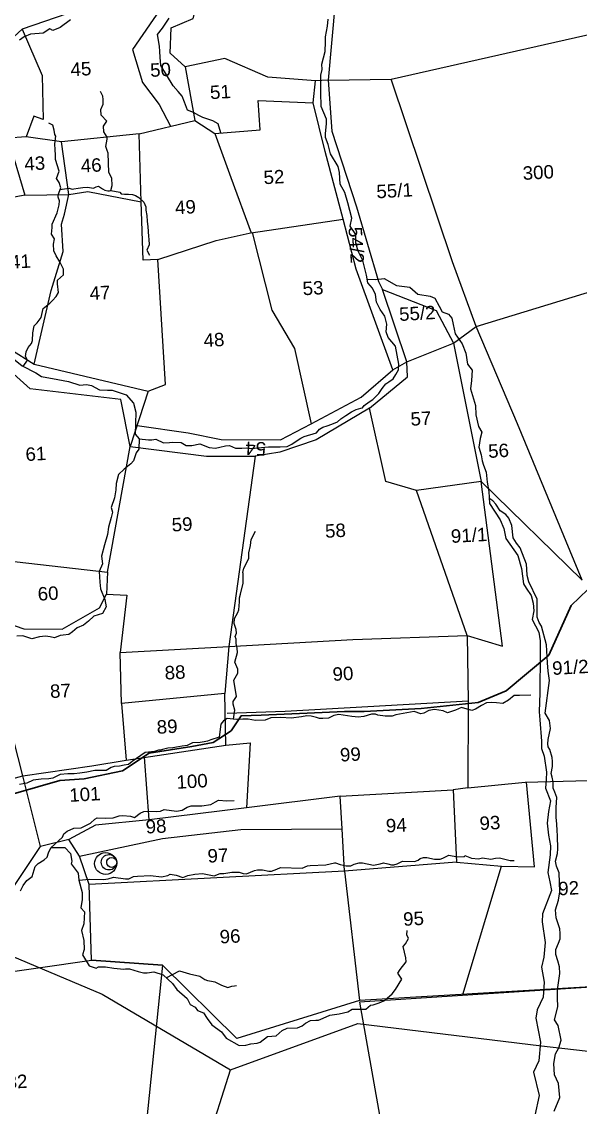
# Model space of a CAD drawing. Header units: inches. Extents: x 304037 to 460575, y 1453943 to 1639883.
# Drawn here: x 330375 to 330799, y 1606897 to 1607721 of the extents above; entities that cross this region are included whole.
import ezdxf

# ---------------------------------------------------------------- set-up
doc = ezdxf.new("R2010")
doc.units = ezdxf.units.IN
doc.header["$MEASUREMENT"] = 0
doc.linetypes.add('ACAD_ISO02W100', pattern=[15, 12, -3])
doc.linetypes.add('ACAD_ISO07W100', pattern=[3, 0, -3])
for name, color, linetype in [('CARTTRACK', 30, 'ACAD_ISO02W100'), ('NALA', 4, 'Continuous'), ('ROUND WELL', 5, 'Continuous'), ('SURVEY_BND', 7, 'Continuous'), ('SURVEY_NO', 7, 'Continuous')]:
    doc.layers.add(name, color=color, linetype=linetype)
doc.layers.add('FOOTPATH', color=150, linetype='ACAD_ISO07W100', lineweight=30)
doc.styles.get("Standard").update_dxf_attribs({"font": 'arial.ttf'})

# ---------------------------------------------------------------- blocks, each defined once
blk = doc.blocks.new('NUKANAPALLE')
at = {"layer": 'CARTTRACK', "linetype": 'ByBlock'}
for points in [[(-189.64, -16.79), (-178.12, -21.22), (-166.91, -20.33), (-158.99, -21.84), (-148.78, -24), (-139.12, -27.87), (-133.97, -30.85), (-115.69, -35.78), (-111.56, -37.04), (-104.35, -29.07), (-101.31, -27.85), (-81.62, -35.47), (-67.57, -41.33), (-48.43, -50.65), (-25.34, -66.11)], [(-23.74, -111.05), (-30.49, -79.73), (-25.34, -66.11), (-1.14, -58.77), (32.82, -64.9), (53.3, -68.39)]]:
    blk.add_lwpolyline(points, dxfattribs=at)
at = {"layer": 'FOOTPATH', "linetype": 'ByBlock'}
blk.add_lwpolyline([(71.61, 42.73), (63.96, 35.5), (54.33, 26.57), (42.94, 16.74), (38.23, 7.72), (29.95, 1.57), (24.61, -0.32), (13.93, -0.87), (3.3, -0.8), (-0.38, -0.59), (-7.35, -0.54), (-15.96, -0.4), (-19.65, -0.31), (-21.65, -3), (-25.18, -5), (-29.19, -5.55), (-37.17, -6.33), (-42.34, -9.32), (-49.53, -10.4), (-54.12, -10.47), (-80.02, -16.38), (-86.39, -19.23), (-99.82, -26.78)], dxfattribs=at)
at = {"layer": 'NALA', "linetype": 'ByBlock'}
for points in [[(-59.18, 69.28), (-56.78, 67.05), (-54.32, 65.65), (-53.32, 64.89), (-50.28, 64.13), (-48.33, 63.65), (-46.25, 62.85), (-44.98, 62.94), (-44.08, 62.67), (-42.66, 61.82), (-41.16, 61.64), (-40.26, 61.6), (-37.71, 60.61), (-36.42, 58.96), (-36.08, 57.26), (-36.28, 55.14), (-36.44, 53.17), (-35.75, 52.28), (-34.03, 51.97), (-33.42, 51.97), (-32.69, 52.03), (-31.26, 51.3), (-30.14, 51.3), (-29.54, 51.32), (-27.97, 51.12), (-27.06, 50.52), (-26.03, 50.47), (-24.5, 50.71), (-22.81, 49.91), (-21.67, 49.73), (-20.82, 49.89), (-19.79, 50.09), (-19.01, 50.09), (-17.96, 49.51), (-16.73, 49.46), (-15.97, 49.46), (-15.08, 49.28), (-11.78, 49.42), (-9.58, 49.34), (-8.28, 49.31), (-7.42, 49.71), (-6.36, 50.31), (-5.67, 50.7), (-5.01, 50.97), (-2.68, 51.52), (-2.11, 52.16), (-1.47, 52.51), (-0.61, 52.71), (0.27, 52.96), (1.35, 53.37), (2.01, 53.88), (2.94, 54.45), (4.04, 55.11), (4.95, 55.49), (5.83, 55.69), (6.14, 55.69), (6.49, 56.13), (7.44, 56.77), (8.12, 57.16), (9.32, 58.23), (9.98, 59.09), (10.75, 59.93), (11.3, 60.3), (12.16, 60.81), (12.71, 61.56), (13.24, 62.4), (13.35, 63.45), (12.92, 66.85), (11.61, 68.51), (11.34, 69.59), (11.56, 71.03), (11.23, 72.55), (10.45, 73.82), (9.84, 75.22), (9.73, 76.66), (9.23, 77.88), (8.43, 78.91), (8.23, 80.35), (7.73, 83.1), (6.98, 84.93), (6.62, 86.5), (6.68, 88.05), (5.74, 89.62), (6.13, 91.14), (5.85, 92.56), (5.52, 94), (5.07, 95.95), (4.32, 97.58), (4.32, 99.74), (4.1, 100.85), (2.8, 103.32), (2.49, 105.09), (2.08, 106.42), (2.08, 107.09), (2.41, 109), (2.44, 109.78), (1.56, 112.24), (1.64, 114.84), (1.83, 118.02), (2.12, 119.09), (2.14, 120.1), (2.9, 122.42), (3.08, 124.18), (3.08, 125.13), (3.6, 127.09), (3.78, 128.37)], [(-44.15, 130.96), (-46.18, 129.61), (-47.6, 129.17), (-48.12, 129.47), (-49.43, 128.76), (-50.17, 128.71), (-51.76, 128.69), (-52.95, 128.3), (-53.91, 127.71)], [(-62.55, -30.57), (-61.99, -29.62), (-61.3, -28.73), (-60.25, -28.03), (-59.59, -26.22), (-58.98, -25.68), (-57.81, -25.07), (-57.22, -24.59), (-56.94, -23.82), (-56.46, -22.94), (-54.17, -21.05), (-53.93, -20.47), (-53.26, -19.98), (-51.99, -19.5), (-50.6, -19.5), (-48.84, -18.73), (-47.99, -18.03), (-47.53, -17.83), (-45.9, -17.95), (-44.54, -17.98), (-43.41, -17.66), (-42.76, -17.66), (-41.31, -17.82), (-40.56, -18.14), (-39.49, -17.38), (-38.76, -17.11), (-37.88, -17.13), (-36.48, -17.22), (-35.69, -17.21), (-35, -16.93), (-32.68, -17.39), (-31.61, -17.27), (-30.68, -16.79), (-29.91, -16.55), (-27.91, -16.69), (-26.23, -16.52), (-25.35, -16.04), (-24.76, -15.82), (-23.19, -15.98), (-21.85, -16.02)], [(-17.38, 108.34), (-17.75, 110.03), (-18.71, 110.67), (-20.54, 111.42), (-21.29, 111.82), (-22.25, 112.41), (-23.36, 112.92), (-23.79, 114.43), (-24.19, 115.57), (-24.87, 116.5), (-25.76, 117.61), (-27.87, 121.53), (-27.87, 123.08), (-27.87, 124.1), (-27.87, 125.13), (-28.14, 127.34), (-27.14, 128.42), (-25.81, 130.24)], [(-38.43, 98.75), (-38.15, 99.71), (-38.16, 101.06), (-38.65, 102.14), (-38.58, 105.74), (-38.72, 106.24), (-38.9, 107.04), (-38.9, 107.04), (-38.58, 108.38), (-38.59, 108.75), (-39.12, 109.75), (-39.16, 110.84), (-38.47, 111.72), (-39.44, 112.91), (-39.44, 113.96), (-38.97, 114.94), (-38.94, 115.81), (-38.94, 116.4), (-39.33, 117.31)], [(-56.59, 66.94), (-55.74, 68.1), (-56.09, 68.8), (-55.89, 69.65), (-55.45, 70.45), (-54.82, 71.13), (-54.58, 71.65), (-54.43, 73.09), (-54.14, 74.39), (-53.56, 74.89), (-52.77, 75.85), (-52.27, 77.55), (-50.98, 78.47), (-50.43, 78.93), (-49.74, 79.62), (-49.23, 80.32), (-49.34, 81.98), (-49.32, 82.63), (-48.16, 83.55), (-48.1, 84.64), (-48.66, 86.02), (-49.32, 87.19), (-49.69, 88.13), (-49.69, 89.4), (-49.43, 90.36), (-49.93, 91.28), (-49.76, 92.5), (-49.71, 93.13), (-48.7, 95.17), (-48.19, 96.65), (-48.1, 97.4), (-48.34, 98.11), (-48.32, 98.53), (-47.76, 99.8), (-47.97, 100.81), (-48.43, 101.56), (-47.86, 102.89), (-48.4, 105.1), (-48.4, 105.96), (-48.4, 106.95), (-48.4, 108.07), (-48.12, 109.47), (-48.32, 109.8), (-48.36, 110.6), (-48.55, 111.52), (-49.26, 111.93)], [(-47.91, 99.46), (-46.17, 99.65), (-45.63, 99.45), (-45.29, 99.46), (-44.5, 99.55), (-43.64, 99.6), (-42.78, 99.61), (-41.65, 99.38), (-41.14, 99.64), (-40.68, 99.68), (-39.97, 99.18), (-39.59, 98.93), (-39.01, 98.76), (-38.72, 98.75), (-38.44, 98.79), (-36.82, 98.38), (-36.57, 98.06), (-35.96, 97.97), (-35.21, 97.93), (-34.45, 97.82), (-33.92, 97.56), (-33.31, 97.15), (-32.4, 96.26), (-32.12, 95.36), (-32.13, 94.73), (-32.03, 93.73), (-32, 92.65), (-31.93, 91.7), (-31.92, 89.82), (-31.89, 89.3), (-31.85, 88.29), (-32.35, 87.29), (-31.93, 86.36)], [(8.33, 79.63), (9.98, 79.44), (11.54, 79.57), (13.76, 78.13), (16.19, 77.67), (17.63, 76.28), (19.9, 75.77), (20.74, 75.39), (21.45, 73.82), (21.99, 72.72), (23.13, 72.23), (23.72, 71.44), (23.87, 70.28), (24.15, 68.51), (25.35, 66.59), (25.96, 64.83), (26.13, 62.74), (26.91, 61.58), (26.73, 59.68), (26.45, 58.15), (26.75, 56.83), (27.21, 54.94), (27.17, 53.23), (27.54, 51), (28.1, 49.97), (27.73, 48.77), (27.4, 47.19), (27.73, 45.76), (27.84, 44.58), (28.05, 43.79), (28.47, 42.48), (28.58, 40.6), (28.77, 38.82), (28.75, 36.59), (30.6, 33.43), (31.18, 31.81), (31.46, 29.89), (33.53, 26.64), (34.06, 24.14), (34.27, 21.26), (34.71, 20.44), (35.59, 19.01), (35.89, 17.57), (35.89, 16.18), (35.52, 14.57), (36.61, 12.14), (36.77, 10.48), (36.61, 8.12), (36.17, 0.81), (35.87, -2.68), (35.87, -4.17), (35.95, -8.19), (35.87, -9.55), (36.32, -10.98), (36.6, -13.99), (36.46, -15.38), (36.24, -16.97), (37, -19.38), (36.54, -21.34), (36.15, -23.49), (36.33, -25.75), (36.59, -27.76), (36.4, -29.43), (35.76, -32.69), (36.06, -34.43), (36.29, -36.05), (34.36, -40.31), (34.2, -41.8), (34.55, -45.66), (34.18, -48.42), (33.65, -50.25), (33.98, -53.07), (33.61, -55.86), (32.38, -58.11), (32.05, -59.67), (32.66, -64.17), (32.13, -67.65), (31.02, -69.66), (31.88, -74.11), (30.86, -77.76)], [(-35.75, 52.28), (-35.92, 50.34), (-36.48, 49.71), (-37.02, 48.22), (-37.55, 47.68), (-38.9, 46.78), (-40, 45.87), (-40.54, 44.21), (-40.66, 43.02), (-40.95, 41.52), (-41.69, 39.78), (-41.51, 38.93), (-41.78, 37.9), (-42.42, 36.14), (-42.65, 34.79), (-43.32, 32.91), (-43.98, 30.86), (-43.91, 29.39), (-44.57, 28.03), (-44.55, 26.04), (-44.5, 24.77), (-43.84, 22.71), (-43.67, 21.34), (-44.43, 20.14), (-46.02, 19.73), (-47.07, 18.85), (-48.04, 18.19), (-49.27, 17.76), (-50.2, 17.03), (-50.91, 16.62), (-51.98, 16.52), (-52.52, 16.52), (-53.62, 16.1), (-54.38, 16.37), (-55.28, 16.52), (-56.36, 16.45), (-57.85, 16.15), (-59.47, 16.84), (-60.62, 16.81)], [(34.47, -77.13), (35.65, -74.65), (35.56, -72.05), (34.9, -70.4), (34.9, -68.28), (35.32, -66.49), (35.98, -65.44), (36.5, -63.99), (36.12, -61.24), (35.49, -60.15), (36.22, -57.77), (36.26, -56.08), (36.35, -54.6), (36.95, -51.57), (36.98, -50.38), (36.72, -49.22), (36.42, -48.03), (36.45, -47.07), (37.02, -45.95), (37.38, -45.16), (37.45, -44.17), (37.45, -43.31), (36.88, -41.19), (36.85, -39.68), (37.48, -37.97), (37.85, -36.39), (37.87, -32.84), (37.48, -31.61), (37.32, -30.66), (37.8, -29.23), (37.92, -28.39), (37.97, -25.95), (37.94, -24.95), (37.94, -23.79), (37.94, -22.5), (38.01, -20.65), (38.25, -18.79), (37.9, -17.81), (37.65, -17.05), (37.74, -15.87), (37.6, -14.98), (37.44, -14.27), (37.76, -12.99), (37.79, -12.09), (37.79, -11.33), (37.47, -9.84), (37.15, -9.33), (37.15, -8.73), (37.25, -7.93), (37.78, -5.93), (37.66, -4.39), (36.93, -3.02), (38.08, 3.01), (37.94, 4.78), (37.94, 6.36), (37.94, 8.59), (37.94, 9.67), (37.2, 13.2), (36.77, 13.92), (36.48, 14.93), (36.54, 16.43), (36.68, 18.29), (35.27, 21.62), (35.06, 22.78), (35.06, 23.97), (35.06, 24.93), (34.01, 28.01), (33.39, 28.9), (32.82, 29.97), (32.68, 32.26), (32.22, 33.68), (31.7, 34.36), (30.67, 35.12), (29.93, 36.38), (29.39, 37.02), (29.04, 37.31), (28.76, 37.55)], [(-21.1, -0.89), (-20.81, 0.78), (-21.02, 1.91), (-21, 2.42), (-20.31, 3.29), (-20.63, 6.4), (-19.82, 7.65), (-19.8, 8.4), (-20.31, 9.75), (-19.7, 11.49), (-19.72, 12.28), (-19.82, 13.18), (-19.82, 14), (-19.96, 14.47), (-19.7, 15.1), (-19.7, 15.77), (-20.01, 16.95), (-19.9, 17.84), (-19.2, 18.9), (-18.99, 19.42), (-18.76, 20.91), (-18.76, 21.66), (-18.52, 22.33), (-17.88, 24.34), (-17.88, 25.33), (-17.84, 26.11), (-17.84, 26.32), (-17.66, 27.09), (-16.6, 28.85), (-16.53, 29.91), (-16.16, 31.25), (-15.94, 32.35), (-15.06, 33.89)], [(34.46, 0.49), (32.37, 0.56), (31.36, 0.59), (30.27, -0.18), (29.19, -0.75), (28, -0.6), (27.04, -0.46), (26.12, -0.49), (25.21, -0.92), (24.02, -1.56), (23.32, -1.72), (21.44, -1.05), (20.31, -1.49), (18.8, -1.92), (18.01, -1.54), (16.38, -1.2), (15.34, -1.3), (14.35, -1.77), (13.81, -1.83), (12.59, -1.31), (9.8, -1.65), (9.16, -1.77), (8.46, -1.99), (7.13, -1.88), (5.81, -1.63), (5.33, -1.4), (4.59, -1.41), (3.14, -1.72), (2.11, -1.83), (1.57, -1.74), (0.96, -1.6), (-1.45, -1.11), (-2.39, -1.27), (-3.45, -1.7), (-4.5, -1.71), (-5.14, -1.63), (-5.65, -1.42), (-6.62, -1.13), (-7.45, -1), (-8.42, -1.14), (-10.39, -1.3), (-12.32, -1.03), (-14.15, -1.04), (-15.23, -1.37), (-17.06, -1.35), (-18.38, -1.03), (-19.41, -0.98), (-20.61, -0.98), (-22.32, -0.67), (-23, -1.05), (-23.55, -1.69), (-23.98, -4.06), (-25.55, -4.51), (-26.19, -4.7), (-26.82, -4.81), (-27.55, -4.85), (-29.02, -4.84), (-30.03, -5.26), (-30.94, -5.39), (-31.65, -5.45), (-32.72, -5.55), (-33.64, -5.58), (-34.42, -5.75), (-35.08, -5.85), (-35.43, -5.89), (-36.18, -6.08), (-37.31, -6.14), (-37.91, -6.15), (-40.43, -7.68), (-41.16, -8.2), (-41.93, -8.29), (-42.83, -8.41), (-43.86, -8.42), (-44.41, -8.62), (-45.37, -9.08), (-47.49, -8.95), (-48.99, -9.2), (-50.27, -9.3), (-51.37, -9.4), (-52.56, -9.32), (-53.95, -9.38), (-55.37, -9.95), (-56.14, -10.03), (-57.55, -10.03), (-59.07, -10.15), (-60.25, -10.65), (-61.65, -10.81)], [(-56.33, -22.83), (-53.87, -22.97), (-52.85, -24.17), (-52.69, -25.63), (-52.83, -26.1), (-51.65, -27.91), (-51.57, -29.25), (-51.13, -31.56), (-51.15, -32.87), (-51.53, -34.37), (-50.84, -35.2), (-51.13, -37.38), (-51.61, -38.6), (-51.27, -40.48), (-51.33, -42.15), (-51.7, -43.15), (-50.54, -45.27), (-49.28, -45.78), (-48.83, -45.58), (-48.04, -45.58), (-47.51, -45.6), (-46, -45.93), (-44.15, -46.23), (-43.85, -46.23), (-43.08, -46.23), (-41.51, -46.86), (-40.51, -47.15), (-39.82, -47.19), (-38.56, -47.03), (-36.9, -47.73), (-35.25, -49.4), (-34.52, -50.58), (-32.66, -52.37), (-32.17, -53.53), (-31.25, -54.08), (-30.85, -54.71), (-29.77, -55.22), (-29.16, -56.29), (-28.35, -57.51), (-26.6, -58.95), (-25.83, -60.17), (-23.49, -61.66), (-22.23, -61.66), (-21.27, -61.45), (-20.08, -61.43), (-19.55, -61.23), (-18.11, -60.3), (-16.47, -60.27), (-15.29, -59.32), (-14.36, -58.95), (-12.42, -58.95), (-11.52, -58.66), (-10.91, -58.16), (-9.93, -57.75), (-8.91, -57.75), (-8.43, -57.75), (-7.54, -57.47), (-6.25, -56.97), (-4.51, -56.83), (-2.89, -56.53), (-2.06, -56.07), (0.49, -56.2), (1.38, -55.5), (1.88, -55.5), (3.06, -55.18), (3.91, -54.85), (4.58, -54.42), (5.54, -53.65), (6.24, -52.85), (7.51, -51.01), (6.79, -49.86), (7.27, -49.21), (8.47, -47.84), (8.47, -47.1), (8.1, -44.93), (8.55, -44.48), (9.14, -43.52), (8.88, -42.78), (8.97, -42)], [(-51.57, -29.25), (-49.58, -29.15), (-47.02, -29.38), (-46.1, -29.25), (-45.11, -29.03), (-42.88, -29.47), (-42.29, -29.47), (-41.4, -29.1), (-40.63, -29.1), (-38.18, -29.12), (-36.14, -29.47), (-34.96, -29.28), (-34.55, -29.08), (-33.43, -29.3), (-32.21, -29.82), (-31.24, -29.5), (-29.95, -29.34), (-28.51, -29.28), (-26.38, -29.84), (-25.19, -29.47), (-24.52, -29.47), (-23.05, -29.32), (-21.65, -29.39), (-20.93, -29.67), (-20.32, -29.76), (-18.78, -29.24), (-18.2, -29.15), (-17.27, -29.24), (-16.11, -29.54), (-15.61, -29.54), (-14.6, -29.23), (-13.92, -28.97), (-9.88, -29.34), (-8.88, -28.93), (-8.37, -28.93), (-5.46, -28.95), (-3.8, -28.67), (-3.62, -28.67), (-2.8, -29.04), (-1.69, -29.31), (-0.81, -29.41), (-0.18, -29.12), (0.77, -28.92), (1.41, -28.94), (3.39, -29.49), (4.68, -29.3), (5.28, -29.2), (6.12, -29.42), (6.77, -29.61), (7.21, -29.62), (7.86, -29.47), (8.83, -29.08), (11.08, -29.25), (11.76, -29.01), (12.14, -28.76), (12.82, -28.59), (13.42, -28.64), (14.81, -29.01), (15.91, -29.07), (16.41, -28.94), (17.51, -28.43), (19.16, -28.85), (20.42, -28.83), (20.54, -28.68), (21.72, -29.22), (23.05, -29.4), (23.78, -29.27), (25.31, -29.62), (26.22, -29.49), (26.97, -29.44), (28.89, -30.05), (29.66, -30.09)], [(-36.34, -48.29), (-33.79, -47.13), (-31.94, -47.79), (-30.08, -48.33), (-29.17, -49.03), (-28.7, -49.25), (-27.94, -49.38), (-27.33, -49.57), (-26.16, -50.26), (-24.99, -50.75), (-24.2, -50.51), (-23.73, -50.48), (-23.34, -50.45)]]:
    blk.add_lwpolyline(points, dxfattribs=at)
at = {"layer": 'ROUND WELL', "linetype": 'ByBlock'}
for centre, major_axis, ratio in [((-46.42, -26.4), (-2.06, 0.09), 0.980558), ((-45.79, -26.2), (-1.44, 0.07), 1), ((-45.29, -26.26), (-0.937, -0.001), 0.997961)]:
    blk.add_ellipse(centre, major_axis=major_axis, ratio=ratio, dxfattribs=at)
at = {"layer": 'SURVEY_BND', "linetype": 'ByBlock'}
for points in [[(49.74, 206.66), (20.57, 172.79), (18.3, 162.99), (5.24, 131.44), (3.16, 117.07), (0.82, 117.07)], [(3.16, 117.07), (14.87, 116.55), (64.07, 124.82), (63.22, 139.91), (58.32, 161.05), (53.54, 184.24)], [(-19.19, 145.9), (-25.82, 137.53), (-53.28, 129.71), (-59.98, 124.26), (-61.94, 120.54), (-69.35, 128.32), (-66.58, 134.62), (-65.65, 144.74)], [(-32.6, 109.05), (-22.07, 110.92), (-18.5, 108.31), (-9.99, 108.51), (-10.12, 113.96), (0.15, 112.97), (0.82, 117.07), (-8.02, 118.22), (-15.83, 122.14), (-23.32, 120.98), (-25.97, 123.7), (-25.52, 128.4), (-21.34, 129.95), (-17.33, 142.82)], [(-25.82, 137.53), (-26.73, 132.83), (-32.94, 124.81), (-31.42, 118.55), (-28.55, 114.27), (-26.68, 110.1)], [(-53.28, 129.71), (-50.06, 120.88), (-50.3, 112.66), (-51.98, 113.43), (-53.66, 109.65)], [(23.24, 12.25), (29.71, 9.93), (27.46, 40.77), (45.21, 21.33), (34.82, 51.12), (28.16, 69.64), (55.37, 76.33), (65.79, 78.61), (64.07, 124.82)], [(-63.35, 73.47), (-54.51, 67.23), (-50.59, 80.76), (-47.97, 87.9), (-47.97, 93), (-47.31, 94.83), (-46.29, 98.44), (-47.13, 108.33), (-53.66, 109.65), (-57.06, 109.59), (-57.06, 114.14), (-60.55, 114.8), (-60.58, 119.04), (-61.94, 120.54)], [(-23.32, 120.98), (-22.07, 110.92)], [(3.16, 117.07), (3.32, 107.49), (7.11, 93.19), (10.41, 79.06), (11.06, 77.53), (20.84, 73.05), (23.73, 66.77), (28.16, 69.64), (24.42, 81.94), (14.87, 116.55)], [(-18.5, 108.31), (-15.97, 99.96), (-12.8, 89.44), (4.51, 91.04), (1.83, 103.8), (0.15, 112.97)], [(-57.06, 109.65), (-54.5, 98.8), (-61.08, 97.94)], [(-54.5, 98.8), (-46.29, 98.44), (-42.74, 98.81), (-32.93, 96.36), (-32.6, 109.05), (-47.13, 108.33)], [(-54.51, 67.23), (-33.58, 61.07), (-30.3, 62.12), (-30.43, 85.45), (-33.17, 85.45), (-32.93, 96.36)], [(-30.43, 85.45), (-19.34, 88.35), (-12.58, 89.46), (-9.7, 74.81), (-5.91, 67.45), (-3.59, 53.28), (6.01, 57.71), (12.16, 62.48), (6.39, 81.59), (4.51, 91.04)], [(12.16, 62.48), (14.85, 63.79), (11.06, 77.53)], [(-61.94, 31.03), (-43.06, 27.77), (-37.5, 50.93), (-38.74, 59.79), (-55.51, 62.74), (-60.95, 68.11), (-70.58, 54.95)], [(14.85, 63.79), (23.73, 66.77), (27.46, 40.77), (15.33, 39.78), (9.72, 41.76), (7.43, 55.6), (14.81, 61.02), (14.85, 63.79)], [(-33.58, 61.07), (-37.5, 50.93), (-23.4, 48.37), (-14.36, 47.85)], [(-36.02, 54.76), (-26.6, 52.87), (-20.51, 51.28), (-9.48, 50.6), (-3.59, 53.28)], [(7.43, 55.6), (-2.81, 50.21), (-9.71, 48.33), (-14.36, 47.85), (-21.25, 12.7), (1.9, 12.7), (23.24, 12.25), (15.33, 39.78)], [(-43.06, 27.77), (-43.47, 23.72), (-39.69, 23.33), (-41.54, 12.73), (-21.25, 12.7), (-22.48, 4.01), (-41.81, 3.21), (-41.54, 12.73)], [(-60.9, -9.24), (-65.73, 14.99), (-65.83, 15.51), (-64.18, 20.16), (-59.21, 18.09), (-52.06, 17.64), (-44.88, 21.21), (-43.47, 23.72)], [(23.24, 12.25), (22.73, 0.02), (-11.44, -0.01), (-22.23, 0.23)], [(-41.81, 3.21), (-41.53, -7.36), (-22.82, -5.61), (-22.48, 4.01)], [(22.73, 0.02), (21.79, -16.08), (19.05, -16.32)], [(-22.82, -5.61), (-18.24, -5.47), (-19.63, -17.5), (-37.86, -18.7), (-38.06, -7.04)], [(-37.86, -18.7), (-47.89, -19.17), (-53.05, -21.56), (-58.35, -22.57), (-60.9, -9.24), (-47.98, -8.06), (-41.53, -7.36)], [(-87.38, -14.82), (-60.9, -9.24)], [(21.79, -16.08), (32.5, -15.65), (53.68, -16.25), (52.19, -37.34), (54.18, -54.35), (-0.59, -54.55)], [(18.91, -29.82), (27.26, -31), (33.38, -31.52), (32.75, -15.64)], [(-51.22, -24.74), (-35.59, -22.34), (-20.91, -21.47), (-2.07, -22.39), (-2.07, -16.32), (-19.63, -17.5)], [(-2.07, -16.32), (19.05, -16.32), (18.91, -29.82), (-2.05, -30.31), (-2.07, -22.39)], [(-79.26, -46.78), (-50.08, -44.21), (-49.72, -30.14), (-51.22, -24.74), (-53.05, -21.56)], [(-81.6, -30.43), (-67.19, -34.17), (-58.35, -22.57)], [(-2.05, -30.31), (-0.59, -54.55), (-23.86, -60.31), (-36.9, -45.92), (-50.08, -44.21)], [(-2.05, -30.31), (-49.72, -30.14)], [(18.72, -54.48), (27.26, -31)], [(-50.08, -44.21), (-36.9, -45.92), (-44.13, -91.12), (-85.34, -87.53)], [(-0.63, -54.85), (9.41, -138.71), (62.61, -129.95), (62.4, -99.69), (54.26, -54.38), (-0.63, -54.85)]]:
    blk.add_lwpolyline(points, dxfattribs=at)
at = {"layer": 'SURVEY_NO', "linetype": 'ByBlock'}
for s, p in [('45', (-44.7, 120.45)), ('50', (-29.89, 119.49)), ('51', (-18.97, 114.73)), ('43', (-54.27, 103.37)), ('46', (-43.79, 102.42)), ('52', (-9.89, 98.34)), ('55/1', (10.96, 94.54)), ('300', (38.39, 96.44)), ('49', (-26.68, 93.67)), ('41', (-57.97, 85.26)), ('47', (-43.48, 78.61)), ('53', (-3.77, 77.27)), ('55/2', (13.91, 71.48)), ('48', (-22.75, 68.66)), ('57', (14.95, 51.87)), ('61', (-57.09, 49.31)), ('56', (29.06, 45.07)), ('59', (-30.61, 34.67)), ('58', (-2.13, 31.9)), ('91/1', (21.24, 29.64)), ('60', (-56.27, 23.2)), ('88', (-33.46, 7.2)), ('87', (-54.99, 4.96)), ('90', (-2.22, 5.2)), ('91/2', (38.72, 4.02)), ('89', (-35.5, -2.81)), ('99', (-1.68, -9.89)), ('101', (-52.49, -14.56)), ('100', (-32.4, -13.25)), ('98', (-38.6, -21.26)), ('94', (6.13, -23.56)), ('93', (23.58, -24.09)), ('97', (-27.39, -27.32)), ('92', (37.56, -37.06)), ('96', (-25.97, -42.49)), ('95', (8.36, -41.12)), ('232', (-69.08, -67.31))]:
    blk.add_text(s, height=2.5, dxfattribs=at).set_placement(p)
for s, rotation, p in [('54/2', 270.6233, (5.39, 89.45)), ('54', 174.4774, (-12.13, 50.3))]:
    blk.add_text(s, height=2.5, rotation=rotation, dxfattribs=at).set_placement(p)

msp = doc.modelspace()

# ---------------------------------------------------------------- block references
at = {"linetype": 'ByBlock', "xscale": 4.075560490197672, "yscale": 4.075560490280623, "zscale": 4.075560490222187, "rotation": 3.205032487732574}
msp.add_blockref('NUKANAPALLE', (330621.38, 1607199.72), dxfattribs=at)

doc.saveas('drawing.dxf')
